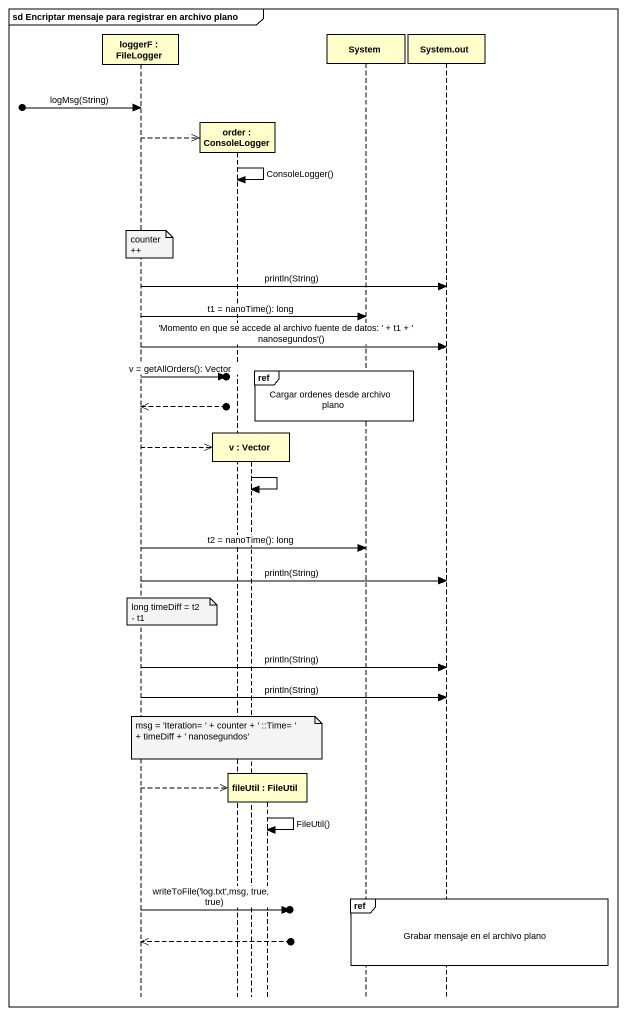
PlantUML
@startuml
mainframe sd Encriptar mensaje para registrar en archivo plano
hide footbox
participant "loggerF : FileLogger" as loggerF
participant "order : ConsoleLogger" as order
participant "v : Vector" as v
participant "fileUtil : FileUtil" as fileUtil
participant System
participant "System.out" as System_out

[o-> loggerF : logMsg(String)
loggerF -->> order **
order -> order : ConsoleLogger()
note over loggerF : counter++
loggerF -> System_out : println(String)
loggerF -> System : t1 = nanoTime(): long
loggerF -> System_out : 'Momento en que se accede al archivo fuente de datos: ' + t1 + ' nanosegundos'()
ref over fileUtil, System : Cargar ordenes desde archivo plano
loggerF ->o] : v = getAllOrders(): Vector
loggerF <<--o]
loggerF -->> v **
v -> v
loggerF -> System : t2 = nanoTime(): long
loggerF -> System_out : println(String)
note over loggerF : long timeDiff = t2 - t1
loggerF -> System_out : println(String)
loggerF -> System_out : println(String)
note over order : msg = 'Iteration= ' + counter + ' ::Time= ' + timeDiff + ' nanosegundos'
loggerF -->> fileUtil **
fileUtil -> fileUtil : FileUtil()
ref over System, System_out : Grabar mensaje en el archivo plano
loggerF ->o] : writeToFile('log.txt',msg, true, true)
loggerF <<--o]
@enduml
